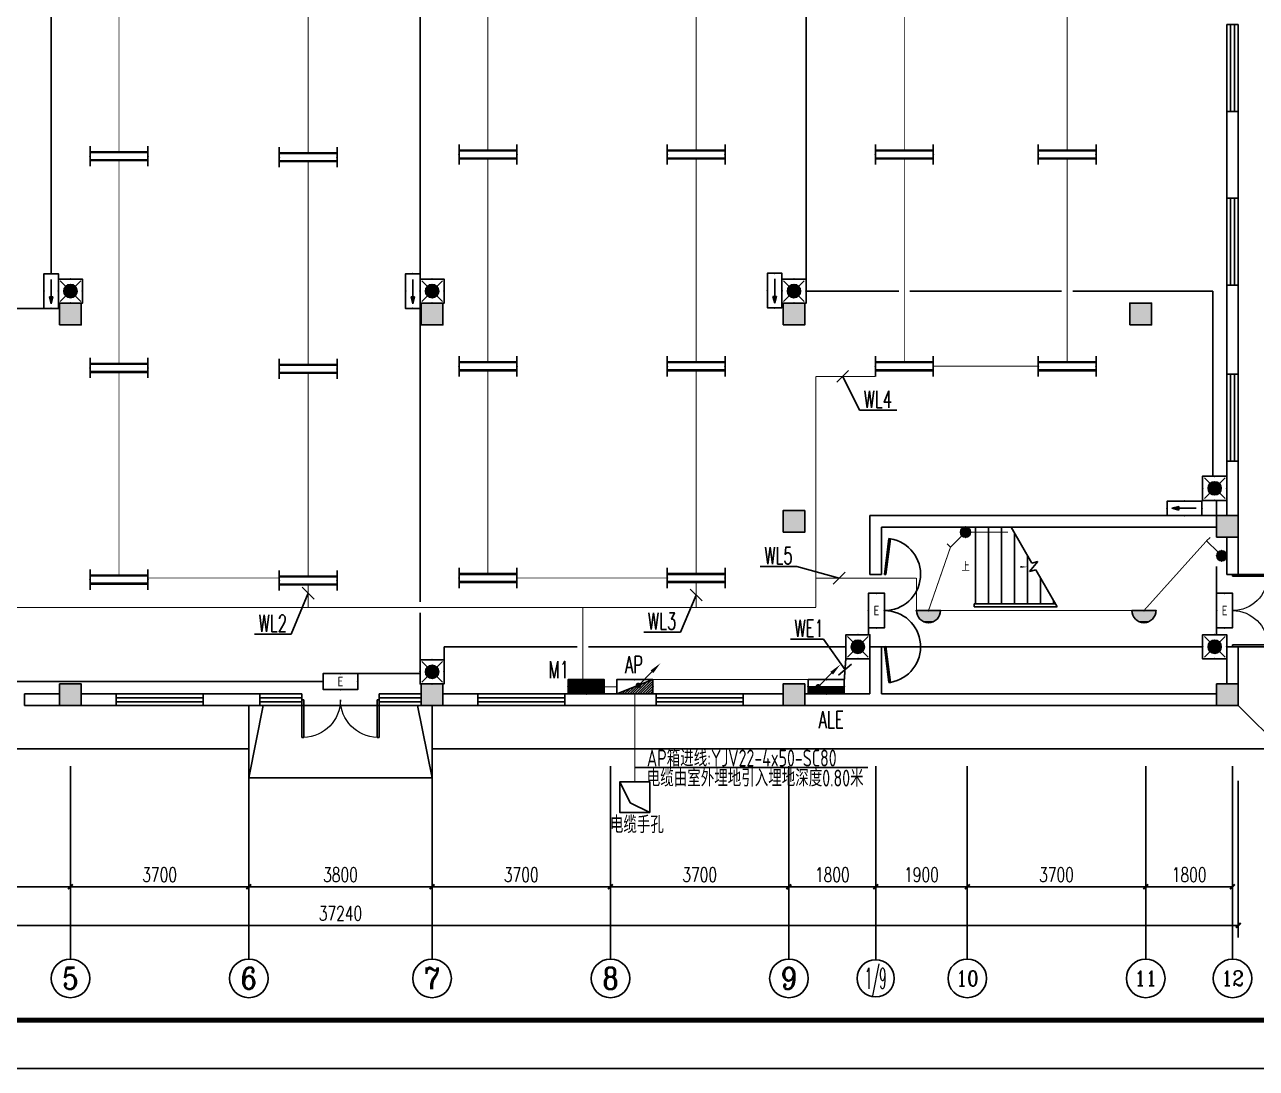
# Model space of a CAD drawing. Extents: x 343352 to 432452, y 769729 to 1078684.
# Drawn here: x 364294 to 389839, y 858981 to 880624 of the extents above; entities that cross this region are included whole.
import ezdxf
from ezdxf.enums import TextEntityAlignment as Align

# ---------------------------------------------------------------- set-up
doc = ezdxf.new("R2010")
doc.units = 0
doc.header["$LTSCALE"] = 1000
doc.header["$MEASUREMENT"] = 0
doc.linetypes.add('CENTER2', pattern=[1.125, 0.75, -0.125, 0.125, -0.125])
for name, color, linetype in [('AXIS', 3, 'Continuous'), ('AXIS_TEXT', 7, 'Continuous'), ('COLUMN', 9, 'Continuous'), ('DIM-应急', 3, 'Continuous'), ('DIM-照明', 3, 'Continuous'), ('DIM_SYMB', 3, 'Continuous'), ('EQUIP-照明', 3, 'Continuous'), ('EQUIP-箱柜', 3, 'Continuous'), ('LWIRE', 4, 'Continuous'), ('PUB_HATCH', 8, 'Continuous'), ('PUB_TITLE', 4, 'Continuous'), ('STAIR', 2, 'Continuous'), ('TEL_TEXT', 7, 'Continuous'), ('TEXT', 2, 'Continuous'), ('WALL', 9, 'Continuous'), ('WINDOW', 4, 'Continuous'), ('WIRE-应急', 1, 'CENTER2'), ('WIRE-照明', 4, 'Continuous')]:
    doc.layers.add(name, color=color, linetype=linetype)
doc.styles.add('_TCH_AXIS', font='COMPLEX', dxfattribs={"bigfont": 'GBCBIG'})
doc.styles.add('_TCH_DIM', font='SIMPLEX', dxfattribs={"bigfont": 'GBCBIG'})
doc.styles.add('_TCH_DIM_T3', font='SIMPLEX', dxfattribs={"width": 0.705882, "bigfont": 'GBCBIG'})
doc.styles.add('_TEL_ATTDEF', font='GBENOR', dxfattribs={"width": 0.8, "height": 3, "bigfont": 'GBCBIG'})
doc.styles.add('_TEL_DIM', font='SIMPLEX', dxfattribs={"width": 0.8, "height": 3.5, "bigfont": 'HZTXT'})
doc.styles.add('COMPLEX', font='COMPLEX')
doc.styles.add('hztxt', font='SIMPLEX', dxfattribs={"width": 0.8, "height": 3.5, "bigfont": 'HZTXT'})
doc.styles.get("Standard").update_dxf_attribs({"font": 'gbenor.shx', "bigfont": 'gbcbig.shx'})
doc.styles.add('TWT_TEXT', font='gbenor.shx', dxfattribs={"bigfont": 'hztxt.shx'})
doc.dimstyles.new('_TCH_ARCH&&100', dxfattribs={"dimtxt": 297.5, "dimasz": 100, "dimexe": 250, "dimexo": 300, "dimgap": 100, "dimtad": 1, "dimdec": 0, "dimzin": 0, "dimdsep": 46, "dimtxsty": '_TCH_DIM_T3', "dimblk": 'ARCHTICK', "dimcen": 0.09, "dimclrt": 7, "dimazin": 2, "dimtfac": 1, "dimtdec": 0, "dimtix": 1, "dimtmove": 2, "dimatfit": 3, "dimfxl": 0, "dimtolj": 1, "dimtzin": 0, "dimarcsym": 0})

# ---------------------------------------------------------------- blocks, each defined once
blk = doc.blocks.new('_AXISO')
blk.add_circle((0, 0), 0.5)
at = {"layer": 'AXIS_TEXT', "style": 'COMPLEX', "width": 1.041667}
blk.add_attdef('A', text='', height=0.56, dxfattribs=at).set_placement((-0.25, -0.28), (0.25, -0.28), align=Align.FIT)
blk = doc.blocks.new('$equip$00001160')
for p, q in [((-1.2, 0.417), (-1.2, -0.417)), ((-1.2, 0.167), (1.2, 0.167)), ((1.2, 0.417), (1.2, -0.417)), ((-1.2, -0.167), (1.2, -0.167))]:
    blk.add_line(p, q)
at = {"const_width": 0.1}
for points in [[(-1.2, 0.167), (1.2, 0.167)], [(-1.2, -0.167), (1.2, -0.167)]]:
    blk.add_lwpolyline(points, dxfattribs=at)
at = {"layer": 'EQUIP-照明'}
for p in [(-1.2, 0), (0, 0.167), (1.2, 0), (0, -0.167)]:
    blk.add_point(p, dxfattribs=at)
at = {"layer": 'EQUIP-照明', "flags": 9}
blk.add_attdef('A', (0, 0), '', height=0.00002, dxfattribs=at)
blk = doc.blocks.new('$equip$00002534')
for p, q in [((-0.72, 0.66), (-0.72, 0)), ((0.72, 0.66), (-0.72, 0.66)), ((0.72, 0), (0.72, 0.66)), ((-0.72, 0), (0.72, 0))]:
    blk.add_line(p, q)
at = {"const_width": 0.04}
blk.add_lwpolyline([(-0.72, 0.66), (-0.72, 0), (0.72, 0), (0.72, 0.66), (-0.72, 0.66), (-0.72, 0)], dxfattribs=at)
for p in [(0, 0.66), (-0.72, 0.33), (0, 0), (0.72, 0.33)]:
    blk.add_point(p)
at = {"color": 7, "style": '_TEL_DIM'}
blk.add_attdef('$TEXT$', text='', height=0.4, dxfattribs=at).set_placement((0, 0.33), align=Align.MIDDLE_CENTER)
at = {"color": 7, "style": '_TEL_DIM', "flags": 1}
blk.add_attdef('A', text='', height=0.00002, dxfattribs=at).set_placement((0, 0), align=Align.MIDDLE_CENTER)
blk = doc.blocks.new('*X15')
at = {"color": 0}
for p, q in [((35, 0), (226, 190)), ((71, 0), (250, 179)), ((-247, 0), (-246, 2)), ((-212, 0), (-187, 25)), ((-177, 0), (-128, 49)), ((-141, 0), (-69, 72)), ((-106, 0), (-10, 96)), ((-71, 0), (49, 120)), ((-35, 0), (108, 143)), ((0, 0), (167, 167)), ((106, 0), (250, 144)), ((141, 0), (250, 109)), ((177, 0), (250, 73)), ((212, 0), (250, 38)), ((247, 0), (250, 3))]:
    blk.add_line(p, q, dxfattribs=at)
blk = doc.blocks.new('$equip$00002939')
for p, q in [((-0.75, 0.6), (-0.75, 0)), ((0.75, 0.6), (-0.75, 0.6)), ((-0.75, 0), (0.75, 0.6)), ((0.75, 0), (0.75, 0.6)), ((-0.75, 0), (0.75, 0))]:
    blk.add_line(p, q)
at = {"const_width": 0.04}
blk.add_lwpolyline([(-0.75, 0.6), (-0.75, 0), (0.75, 0), (0.75, 0.6), (-0.75, 0.6), (-0.75, 0)], dxfattribs=at)
for p in [(0, 0.6), (-0.75, 0.3), (0, 0), (0.75, 0.3)]:
    blk.add_point(p)
blk.add_solid([(-0.75, 0), (0.75, 0), (0.75, 0.6)])
at = {"xscale": 0.00300000000061118, "yscale": 0.00300000000061118, "zscale": 0.003}
blk.add_blockref('*X15', (0, 0), dxfattribs=at)
at = {"color": 7, "style": '_TEL_DIM', "flags": 1}
for tag in ['A', 'REMARK']:
    blk.add_attdef(tag, text='', height=0.00002, dxfattribs=at).set_placement((0, 0), align=Align.MIDDLE_CENTER)
blk = doc.blocks.new('*X36')
at = {"color": 0}
for p, q in [((-250, 33), (-183, 100)), ((-250, 68), (-218, 100)), ((-247, 0), (-147, 100)), ((-212, 0), (-112, 100)), ((-177, 0), (-77, 100)), ((-141, 0), (-41, 100)), ((-106, 0), (-6, 100)), ((-71, 0), (29, 100)), ((-35, 0), (65, 100)), ((0, 0), (100, 100)), ((35, 0), (135, 100)), ((71, 0), (171, 100)), ((106, 0), (206, 100)), ((141, 0), (241, 100)), ((177, 0), (250, 73)), ((212, 0), (250, 38)), ((247, 0), (250, 3))]:
    blk.add_line(p, q, dxfattribs=at)
blk = doc.blocks.new('$equip$00002929')
for p, q in [((-0.75, 0.6), (-0.75, 0)), ((0.75, 0.6), (-0.75, 0.6)), ((0.75, 0), (0.75, 0.6)), ((-0.75, 0.3), (0.75, 0.3)), ((-0.75, 0), (0.75, 0))]:
    blk.add_line(p, q)
for points, const_width in [([(-0.75, 0.6), (-0.75, 0), (0.75, 0), (0.75, 0.6), (-0.75, 0.6), (-0.75, 0)], 0.04), ([(-0.75, 0.15), (0.75, 0.15)], 0.3)]:
    blk.add_lwpolyline(points, dxfattribs=dict(const_width=const_width))
for p in [(0, 0.6), (-0.75, 0.3), (0, 0), (0.75, 0.3)]:
    blk.add_point(p)
at = {"xscale": 0.00300000000061118, "yscale": 0.00300000000061118, "zscale": 0.003}
blk.add_blockref('*X36', (0, 0), dxfattribs=at)
at = {"color": 7, "style": '_TEL_DIM', "flags": 1}
for tag in ['A', 'REMARK']:
    blk.add_attdef(tag, text='', height=0.00002, dxfattribs=at).set_placement((0, 0), align=Align.MIDDLE_CENTER)
blk = doc.blocks.new('*X38')
at = {"color": 0}
for p, q in [((-250, 33), (-83, 200)), ((-250, 68), (-118, 200)), ((-250, 104), (-154, 200)), ((-250, 139), (-189, 200)), ((-250, 174), (-224, 200)), ((-247, 0), (-47, 200)), ((-212, 0), (-12, 200)), ((-177, 0), (23, 200)), ((-141, 0), (59, 200)), ((-106, 0), (94, 200)), ((-71, 0), (129, 200)), ((-35, 0), (165, 200)), ((0, 0), (200, 200)), ((35, 0), (235, 200)), ((71, 0), (250, 179)), ((106, 0), (250, 144)), ((141, 0), (250, 109)), ((177, 0), (250, 73)), ((212, 0), (250, 38)), ((247, 0), (250, 3))]:
    blk.add_line(p, q, dxfattribs=at)
blk = doc.blocks.new('$equip$00002943')
for p, q in [((-0.75, 0.6), (-0.75, 0)), ((0.75, 0.6), (-0.75, 0.6)), ((0.75, 0), (0.75, 0.6)), ((-0.75, 0), (0.75, 0))]:
    blk.add_line(p, q)
for points, const_width in [([(-0.75, 0.3), (0.75, 0.3)], 0.6), ([(-0.75, 0.6), (-0.75, 0), (0.75, 0), (0.75, 0.6), (-0.75, 0.6), (-0.75, 0)], 0.04)]:
    blk.add_lwpolyline(points, dxfattribs=dict(const_width=const_width))
for p in [(0, 0.6), (-0.75, 0.3), (0, 0), (0.75, 0.3)]:
    blk.add_point(p)
at = {"xscale": 0.00300000000061118, "yscale": 0.00300000000061118, "zscale": 0.003}
blk.add_blockref('*X38', (0, 0), dxfattribs=at)
at = {"color": 7, "style": '_TEL_DIM', "flags": 1}
for tag in ['A', 'REMARK']:
    blk.add_attdef(tag, text='', height=0.00002, dxfattribs=at).set_placement((0, 0), align=Align.MIDDLE_CENTER)
blk = doc.blocks.new('$equip$00001168')
blk.add_line((-0.5, 0), (0.5, 0))
blk.add_arc((0, 0), 0.5, 180, 0)
for p in [(-0.5, 0), (0, 0), (0.5, 0), (0, -0.5)]:
    blk.add_point(p)
for points in [[(0.433, -0.25), (-0.433, -0.25), (0.5, 0), (-0.5, 0)], [(0.25, -0.433), (-0.25, -0.433), (0.433, -0.25), (-0.433, -0.25)], [(0, -0.5), (0, -0.5), (0.25, -0.433), (-0.25, -0.433)]]:
    blk.add_solid(points)
at = {"flags": 9}
blk.add_attdef('A', (0, 0), '', height=0.00002, dxfattribs=at)
blk = doc.blocks.new('$equip$00001962')
for p, q in [((0.147, 0.356), (0.625, 0.833)), ((0.625, 0.833), (0.766, 0.692))]:
    blk.add_line(p, q)
blk.add_circle((0, 0.208), 0.208)
for p in [(-0.208, 0.208), (0, 0.417), (0, 0), (0.208, 0.208)]:
    blk.add_point(p)
for points in [[(-0.18, 0.313), (0.18, 0.313), (-0.208, 0.208), (0.208, 0.208)], [(-0.18, 0.104), (0.18, 0.104), (-0.208, 0.208), (0.208, 0.208)], [(-0.104, 0.389), (0.104, 0.389), (-0.18, 0.313), (0.18, 0.313)], [(-0.104, 0.028), (0.104, 0.028), (-0.18, 0.104), (0.18, 0.104)], [(0, 0.417), (0, 0.417), (-0.104, 0.389), (0.104, 0.389)], [(0, 0), (0, 0), (-0.104, 0.028), (0.104, 0.028)]]:
    blk.add_solid(points)
at = {"layer": 'TEL_TEXT', "style": '_TEL_DIM', "flags": 1}
blk.add_attdef('A', text='', height=0.00002, dxfattribs=at).set_placement((0, 0), align=Align.MIDDLE_CENTER)
blk = doc.blocks.new('$equip$00002604')
blk.add_hatch(color=256).paths.add_polyline_path([(0.275, 0.5, 1), (-0.274, 0.5, 1)])
for p, q in [((-0.429, 0.929), (-0.194, 0.694)), ((0.194, 0.694), (0.429, 0.929)), ((-0.429, 0.071), (-0.194, 0.306)), ((0.194, 0.306), (0.429, 0.071))]:
    blk.add_line(p, q)
at = {"const_width": 0.04}
blk.add_lwpolyline([(-0.5, 1), (-0.5, 0), (0.5, 0), (0.5, 1), (-0.5, 1), (-0.5, 0)], dxfattribs=at)
blk.add_lwpolyline([(-0.5, 1), (-0.5, 0), (0.5, 0), (0.5, 1)], close=True)
blk.add_circle((0, 0.5), 0.275)
for p in [(0, 1), (-0.5, 0.5), (0, 0), (0.5, 0.5)]:
    blk.add_point(p)
at = {"color": 7, "style": '_TEL_DIM', "flags": 1}
blk.add_attdef('A', text='', height=0.000025, dxfattribs=at).set_placement((0, 0), align=Align.MIDDLE_CENTER)
blk = doc.blocks.new('$equip$00002541')
blk.add_hatch(color=256).paths.add_polyline_path([(-0.24, 0.372), (-0.528, 0.3), (-0.24, 0.228)])
for p, q in [((-0.72, 0.6), (-0.72, 0)), ((0.72, 0.6), (-0.72, 0.6)), ((0.72, 0), (0.72, 0.6)), ((-0.72, 0), (0.72, 0)), ((-0.24, 0.372), (-0.528, 0.3)), ((-0.528, 0.3), (-0.24, 0.228)), ((-0.24, 0.372), (-0.24, 0.228))]:
    blk.add_line(p, q)
at = {"color": 7}
blk.add_line((-0.48, 0.3), (0.48, 0.3), dxfattribs=at)
at = {"const_width": 0.04}
blk.add_lwpolyline([(-0.72, 0.6), (-0.72, 0), (0.72, 0), (0.72, 0.6), (-0.72, 0.6), (-0.72, 0)], dxfattribs=at)
for p in [(0, 0.6), (-0.72, 0.3), (0, 0), (0.72, 0.3)]:
    blk.add_point(p)
at = {"color": 7, "style": '_TEL_DIM', "flags": 1}
blk.add_attdef('A', text='', height=0.00002, dxfattribs=at).set_placement((0, 0), align=Align.MIDDLE_CENTER)
blk = doc.blocks.new('$TelecSys$00000079')
for p, q in [((0.7, 0.7), (0, 0)), ((0.104, 0.104), (0.104, 0.104)), ((-0.104, -0.104), (-0.104, -0.104))]:
    blk.add_line(p, q)
at = {"const_width": 0.142}
blk.add_lwpolyline([(-0.071, 0, 1), (0.071, 0, 1)], format="xyb", close=True, dxfattribs=at)
blk.add_solid([(0.63, 0.77), (0.77, 0.63), (1.15, 1.15)])
at = {"width": 0.8, "flags": 9}
blk.add_attdef('A', (0, 0), '', height=0.00002, dxfattribs=at)
blk = doc.blocks.new('_ArchTick')
at = {"color": 0, "linetype": 'ByBlock', "const_width": 0.4}
blk.add_lwpolyline([(-0.5, -0.5), (0.5, 0.5)], dxfattribs=at)
blk = doc.blocks.new('*D257')
at = {"layer": 'AXIS', "color": 0, "lineweight": -2}
for p, q in [((361544, 864946), (361544, 862496)), ((365244, 864946), (365244, 862496)), ((361544, 862746), (365244, 862746))]:
    blk.add_line(p, q, dxfattribs=at)
at = {"layer": 'Defpoints', "color": 0}
for p in [(361544, 865246), (365244, 865246), (365244, 862746)]:
    blk.add_point(p, dxfattribs=at)
at = {"layer": 'AXIS', "color": 0, "lineweight": -2, "xscale": 100, "yscale": 100, "zscale": 100, "rotation": 180}
blk.add_blockref('_ArchTick', (361544, 862746), dxfattribs=at)
at = {"layer": 'AXIS', "color": 0, "lineweight": -2, "xscale": 100, "yscale": 100, "zscale": 100}
blk.add_blockref('_ArchTick', (365244, 862746), dxfattribs=at)
at = {"layer": 'AXIS', "color": 7, "insert": (363394, 862995), "char_height": 297.5, "attachment_point": 5, "style": '_TCH_DIM_T3'}
blk.add_mtext('\\A1;3700', dxfattribs=at)
blk = doc.blocks.new('*D258')
at = {"layer": 'AXIS', "color": 0, "lineweight": -2}
for p, q in [((365244, 864946), (365244, 862496)), ((368944, 864946), (368944, 862496)), ((365244, 862746), (368944, 862746))]:
    blk.add_line(p, q, dxfattribs=at)
at = {"layer": 'Defpoints', "color": 0}
for p in [(365244, 865246), (368944, 865246), (368944, 862746)]:
    blk.add_point(p, dxfattribs=at)
at = {"layer": 'AXIS', "color": 0, "lineweight": -2, "xscale": 100, "yscale": 100, "zscale": 100, "rotation": 180}
blk.add_blockref('_ArchTick', (365244, 862746), dxfattribs=at)
at = {"layer": 'AXIS', "color": 0, "lineweight": -2, "xscale": 100, "yscale": 100, "zscale": 100}
blk.add_blockref('_ArchTick', (368944, 862746), dxfattribs=at)
at = {"layer": 'AXIS', "color": 7, "insert": (367094, 862995), "char_height": 297.5, "attachment_point": 5, "style": '_TCH_DIM_T3'}
blk.add_mtext('\\A1;3700', dxfattribs=at)
blk = doc.blocks.new('*D259')
at = {"layer": 'AXIS', "color": 0, "lineweight": -2}
for p, q in [((368944, 864946), (368944, 862496)), ((372744, 864946), (372744, 862496)), ((368944, 862746), (372744, 862746))]:
    blk.add_line(p, q, dxfattribs=at)
at = {"layer": 'Defpoints', "color": 0}
for p in [(368944, 865246), (372744, 865246), (372744, 862746)]:
    blk.add_point(p, dxfattribs=at)
at = {"layer": 'AXIS', "color": 0, "lineweight": -2, "xscale": 100, "yscale": 100, "zscale": 100, "rotation": 180}
blk.add_blockref('_ArchTick', (368944, 862746), dxfattribs=at)
at = {"layer": 'AXIS', "color": 0, "lineweight": -2, "xscale": 100, "yscale": 100, "zscale": 100}
blk.add_blockref('_ArchTick', (372744, 862746), dxfattribs=at)
at = {"layer": 'AXIS', "color": 7, "insert": (370844, 862995), "char_height": 297.5, "attachment_point": 5, "style": '_TCH_DIM_T3'}
blk.add_mtext('\\A1;3800', dxfattribs=at)
blk = doc.blocks.new('*D260')
at = {"layer": 'AXIS', "color": 0, "lineweight": -2}
for p, q in [((372744, 864946), (372744, 862496)), ((376444, 864946), (376444, 862496)), ((372744, 862746), (376444, 862746))]:
    blk.add_line(p, q, dxfattribs=at)
at = {"layer": 'Defpoints', "color": 0}
for p in [(372744, 865246), (376444, 865246), (376444, 862746)]:
    blk.add_point(p, dxfattribs=at)
at = {"layer": 'AXIS', "color": 0, "lineweight": -2, "xscale": 100, "yscale": 100, "zscale": 100, "rotation": 180}
blk.add_blockref('_ArchTick', (372744, 862746), dxfattribs=at)
at = {"layer": 'AXIS', "color": 0, "lineweight": -2, "xscale": 100, "yscale": 100, "zscale": 100}
blk.add_blockref('_ArchTick', (376444, 862746), dxfattribs=at)
at = {"layer": 'AXIS', "color": 7, "insert": (374594, 862995), "char_height": 297.5, "attachment_point": 5, "style": '_TCH_DIM_T3'}
blk.add_mtext('\\A1;3700', dxfattribs=at)
blk = doc.blocks.new('*D261')
at = {"layer": 'AXIS', "color": 0, "lineweight": -2}
for p, q in [((376444, 864946), (376444, 862496)), ((380144, 864946), (380144, 862496)), ((376444, 862746), (380144, 862746))]:
    blk.add_line(p, q, dxfattribs=at)
at = {"layer": 'Defpoints', "color": 0}
for p in [(376444, 865246), (380144, 865246), (380144, 862746)]:
    blk.add_point(p, dxfattribs=at)
at = {"layer": 'AXIS', "color": 0, "lineweight": -2, "xscale": 100, "yscale": 100, "zscale": 100, "rotation": 180}
blk.add_blockref('_ArchTick', (376444, 862746), dxfattribs=at)
at = {"layer": 'AXIS', "color": 0, "lineweight": -2, "xscale": 100, "yscale": 100, "zscale": 100}
blk.add_blockref('_ArchTick', (380144, 862746), dxfattribs=at)
at = {"layer": 'AXIS', "color": 7, "insert": (378294, 862995), "char_height": 297.5, "attachment_point": 5, "style": '_TCH_DIM_T3'}
blk.add_mtext('\\A1;3700', dxfattribs=at)
blk = doc.blocks.new('*D262')
at = {"layer": 'AXIS', "color": 0, "lineweight": -2}
for p, q in [((380144, 864946), (380144, 862496)), ((381944, 864946), (381944, 862496)), ((380144, 862746), (381944, 862746))]:
    blk.add_line(p, q, dxfattribs=at)
at = {"layer": 'Defpoints', "color": 0}
for p in [(380144, 865246), (381944, 865246), (381944, 862746)]:
    blk.add_point(p, dxfattribs=at)
at = {"layer": 'AXIS', "color": 0, "lineweight": -2, "xscale": 100, "yscale": 100, "zscale": 100, "rotation": 180}
blk.add_blockref('_ArchTick', (380144, 862746), dxfattribs=at)
at = {"layer": 'AXIS', "color": 0, "lineweight": -2, "xscale": 100, "yscale": 100, "zscale": 100}
blk.add_blockref('_ArchTick', (381944, 862746), dxfattribs=at)
at = {"layer": 'AXIS', "color": 7, "insert": (381044, 862995), "char_height": 297.5, "attachment_point": 5, "style": '_TCH_DIM_T3'}
blk.add_mtext('\\A1;1800', dxfattribs=at)
blk = doc.blocks.new('*D263')
at = {"layer": 'AXIS', "color": 0, "lineweight": -2}
for p, q in [((381944, 864946), (381944, 862496)), ((383844, 864946), (383844, 862496)), ((381944, 862746), (383844, 862746))]:
    blk.add_line(p, q, dxfattribs=at)
at = {"layer": 'Defpoints', "color": 0}
for p in [(381944, 865246), (383844, 865246), (383844, 862746)]:
    blk.add_point(p, dxfattribs=at)
at = {"layer": 'AXIS', "color": 0, "lineweight": -2, "xscale": 100, "yscale": 100, "zscale": 100, "rotation": 180}
blk.add_blockref('_ArchTick', (381944, 862746), dxfattribs=at)
at = {"layer": 'AXIS', "color": 0, "lineweight": -2, "xscale": 100, "yscale": 100, "zscale": 100}
blk.add_blockref('_ArchTick', (383844, 862746), dxfattribs=at)
at = {"layer": 'AXIS', "color": 7, "insert": (382894, 862995), "char_height": 297.5, "attachment_point": 5, "style": '_TCH_DIM_T3'}
blk.add_mtext('\\A1;1900', dxfattribs=at)
blk = doc.blocks.new('*D264')
at = {"layer": 'AXIS', "color": 0, "lineweight": -2}
for p, q in [((383844, 864946), (383844, 862496)), ((387544, 864946), (387544, 862496)), ((383844, 862746), (387544, 862746))]:
    blk.add_line(p, q, dxfattribs=at)
at = {"layer": 'Defpoints', "color": 0}
for p in [(383844, 865246), (387544, 865246), (387544, 862746)]:
    blk.add_point(p, dxfattribs=at)
at = {"layer": 'AXIS', "color": 0, "lineweight": -2, "xscale": 100, "yscale": 100, "zscale": 100, "rotation": 180}
blk.add_blockref('_ArchTick', (383844, 862746), dxfattribs=at)
at = {"layer": 'AXIS', "color": 0, "lineweight": -2, "xscale": 100, "yscale": 100, "zscale": 100}
blk.add_blockref('_ArchTick', (387544, 862746), dxfattribs=at)
at = {"layer": 'AXIS', "color": 7, "insert": (385694, 862995), "char_height": 297.5, "attachment_point": 5, "style": '_TCH_DIM_T3'}
blk.add_mtext('\\A1;3700', dxfattribs=at)
blk = doc.blocks.new('*D265')
at = {"layer": 'AXIS', "color": 0, "lineweight": -2}
for p, q in [((387544, 864946), (387544, 862496)), ((389344, 864946), (389344, 862496)), ((387544, 862746), (389344, 862746))]:
    blk.add_line(p, q, dxfattribs=at)
at = {"layer": 'Defpoints', "color": 0}
for p in [(387544, 865246), (389344, 865246), (389344, 862746)]:
    blk.add_point(p, dxfattribs=at)
at = {"layer": 'AXIS', "color": 0, "lineweight": -2, "xscale": 100, "yscale": 100, "zscale": 100, "rotation": 180}
blk.add_blockref('_ArchTick', (387544, 862746), dxfattribs=at)
at = {"layer": 'AXIS', "color": 0, "lineweight": -2, "xscale": 100, "yscale": 100, "zscale": 100}
blk.add_blockref('_ArchTick', (389344, 862746), dxfattribs=at)
at = {"layer": 'AXIS', "color": 7, "insert": (388444, 862995), "char_height": 297.5, "attachment_point": 5, "style": '_TCH_DIM_T3'}
blk.add_mtext('\\A1;1800', dxfattribs=at)
blk = doc.blocks.new('*D266')
at = {"layer": 'AXIS', "color": 0, "lineweight": -2}
for p, q in [((352224, 864946), (352224, 861696)), ((389464, 864946), (389464, 861696)), ((352224, 861946), (389464, 861946))]:
    blk.add_line(p, q, dxfattribs=at)
at = {"layer": 'Defpoints', "color": 0}
for p in [(352224, 865246), (389464, 865246), (389464, 861946)]:
    blk.add_point(p, dxfattribs=at)
at = {"layer": 'AXIS', "color": 0, "lineweight": -2, "xscale": 100, "yscale": 100, "zscale": 100, "rotation": 180}
blk.add_blockref('_ArchTick', (352224, 861946), dxfattribs=at)
at = {"layer": 'AXIS', "color": 0, "lineweight": -2, "xscale": 100, "yscale": 100, "zscale": 100}
blk.add_blockref('_ArchTick', (389464, 861946), dxfattribs=at)
at = {"layer": 'AXIS', "color": 7, "insert": (370844, 862195), "char_height": 297.5, "attachment_point": 5, "style": '_TCH_DIM_T3'}
blk.add_mtext('\\A1;37240', dxfattribs=at)
blk = doc.blocks.new('$DorLib2D$00000002')
for p, q in [((-0.5, 0), (-0.5, 0.4875)), ((-0.475, 0.4875), (-0.5, 0.4875)), ((-0.475, 0), (-0.475, 0.4875)), ((0.475, 0), (0.475, 0.4875)), ((0.475, 0.4875), (0.5, 0.4875)), ((0.5, 0), (0.5, 0.4875)), ((-0.5, 0), (-0.475, 0)), ((0.5, 0), (0.475, 0))]:
    blk.add_line(p, q)
at = {"lineweight": 13}
for centre, start, end in [((-0.4875, 0), 0, 88.53072), ((0.4875, 0), 91.46928, 180)]:
    blk.add_arc(centre, 0.4875, start, end, dxfattribs=at)
blk = doc.blocks.new('_FZH')
blk.add_lwpolyline([(-0.5, -0.5), (0.5, -0.5), (0.5, 0.5), (-0.5, 0.5)], close=True)
at = {"layer": 'PUB_HATCH'}
blk.add_solid([(-0.5, -0.5), (0.5, -0.5), (-0.5, 0.5), (0.5, 0.5)], dxfattribs=at)
blk = doc.blocks.new('$TCHSYS$WIN2D')
for p, q in [((-0.5, 0.5), (0.5, 0.5)), ((-0.5, 0.5), (-0.5, -0.5)), ((0.5, 0.5), (0.5, -0.5)), ((0.5, 0.167), (-0.5, 0.167)), ((0.5, -0.167), (-0.5, -0.167)), ((-0.5, -0.5), (0.5, -0.5))]:
    blk.add_line(p, q)
blk = doc.blocks.new('$DorLib2D$00000021')
for p, q in [((-0.993, 0.203), (-0.996, 0.181)), ((-0.996, 0.181), (-0.5, 0.12)), ((-0.497, 0.142), (-0.993, 0.203)), ((0.497, 0.142), (0.993, 0.203)), ((0.996, 0.181), (0.5, 0.12)), ((0.993, 0.203), (0.996, 0.181)), ((-0.5, 0.12), (-0.497, 0.142)), ((0.5, 0.12), (0.497, 0.142))]:
    blk.add_line(p, q)
blk.add_lwpolyline([(0.996, 0.181), (0.993, 0.203), (0.993, 0.203)])
for centre, start, end in [((-0.5, 0.12), 0, 170.3998), ((0.5, 0.12), 9.6002, 180)]:
    blk.add_arc(centre, 0.5, start, end)

msp = doc.modelspace()

# ---------------------------------------------------------------- linework, layer by layer
at = {"color": 2}
msp.add_line((390364.3, 865603.7), (389464.3, 866503.7), dxfattribs=at)
for p, q in [((376636.3, 864921.2), (376852, 864490.2)), ((376852, 864490.2), (377261.5, 864289.6))]:
    msp.add_line(p, q)
for points in [[(368944.3, 865603.7), (351324.3, 865603.7), (351324.3, 894643.7), (352344.3, 894643.7)], [(354144.3, 894643.7), (390364.3, 894643.7), (390364.3, 865603.7), (372744.3, 865603.7)]]:
    msp.add_lwpolyline(points, dxfattribs=at)
msp.add_lwpolyline([(377261.5, 864289.6), (376636.3, 864289.6), (376636.3, 864921.2), (377261.5, 864921.2)], close=True)
at = {"layer": 'AXIS'}
for p, q in [((365244.3, 865246.3), (365244.3, 861246.3)), ((368944.3, 865246.3), (368944.3, 861246.3)), ((372744.3, 865246.3), (372744.3, 861246.3)), ((376444.3, 865246.3), (376444.3, 861246.3)), ((380144.3, 865246.3), (380144.3, 861246.3)), ((381944.3, 865246.3), (381944.3, 861231.3)), ((383844.3, 865246.3), (383844.3, 861246.3)), ((387544.3, 865246.3), (387544.3, 861246.3)), ((389344.3, 865246.3), (389344.3, 861246.3))]:
    msp.add_line(p, q, dxfattribs=at)
at = {"layer": 'DIM-应急'}
msp.add_line((381175.4, 867131.3), (381440.2, 867360.3), dxfattribs=at)
for points in [[(380863.1, 867879.2), (380176.1, 867879.2)], [(381307.8, 867245.8), (380863.1, 867879.2)]]:
    msp.add_lwpolyline(points, dxfattribs=at)
at = {"layer": 'DIM-照明'}
for p, q in [((381383.3, 873454.2), (381135.8, 873206.7)), ((381309.2, 869271.2), (381061.7, 869023.7)), ((370298.2, 868711.1), (370050.7, 868958.6)), ((378344.3, 868672.6), (378096.9, 868920.1))]:
    msp.add_line(p, q, dxfattribs=at)
at = {"layer": 'DIM-照明', "color": 3}
msp.add_line((376948.9, 865218), (381784.5, 865218, 0), dxfattribs=at)
at = {"layer": 'DIM-照明'}
for points in [[(381259.6, 873330.4), (381609.8, 872630.6)], [(381609.8, 872630.6), (382382.1, 872630.6)], [(380311.6, 869387.6), (379549.9, 869387.6)], [(381185.4, 869147.4), (380311.6, 869387.6)], [(370174.5, 868834.9), (369823.7, 867983.3)], [(378220.6, 868796.3), (377897.4, 868028.1)], [(377897.4, 868028.1), (377135.7, 868028.1)], [(369823.7, 867983.3), (369062, 867983.3)]]:
    msp.add_lwpolyline(points, dxfattribs=at)
at = {"layer": 'DIM_SYMB'}
msp.add_lwpolyline([(383879.3, 869378.7, 0, 0, 0), (385094.3, 869378.7, 0, 40, 0), (384944.3, 869378.7, 0, 0, 0)], format="xyseb", dxfattribs=at)
at = {"layer": 'PUB_TITLE'}
msp.add_lwpolyline([(343352.5, 858980.7), (402752.5, 858980.7), (402752.5, 900980.7), (343352.5, 900980.7)], close=True, dxfattribs=at)
at = {"layer": 'PUB_TITLE', "const_width": 100}
msp.add_lwpolyline([(345852.5, 859980.7), (401752.5, 859980.7), (401752.5, 899980.7), (345852.5, 899980.7)], close=True, dxfattribs=at)
at = {"layer": 'STAIR'}
for p, q in [((384014.3, 870203.7), (384753, 870203.7)), ((384014.3, 870203.7), (384014.3, 868613.7)), ((384284.3, 870203.7), (384284.3, 868613.7)), ((384554.3, 870203.7), (384554.3, 868613.7)), ((385184.4, 869456.6), (384753, 870203.7)), ((384824.3, 870080.2), (384824.3, 868613.7)), ((385094.3, 869612.6), (385094.3, 868613.7)), ((385133.9, 869283.3), (385306.8, 869489.3)), ((385264.3, 869318.2), (385133.9, 869283.3)), ((385306.8, 869489.3), (385184.4, 869456.6)), ((385705.7, 868553.7), (385264.3, 869318.2)), ((385364.3, 869144.9), (385364.3, 868613.7)), ((383984.3, 868613.7), (385671, 868613.7)), ((383984.3, 868613.7), (383984.3, 868553.7)), ((383984.3, 868553.7), (385705.7, 868553.7)), ((384014.3, 868553.7), (385705.7, 868553.7)), ((385634.3, 868677.3), (385634.3, 868613.7)), ((368944.3, 865003.7), (368944.3, 866503.7)), ((368944.3, 866503.7), (372744.3, 866503.7)), ((369244.3, 866503.7), (368944.3, 865003.7)), ((372444.3, 866503.7), (372744.3, 865003.7)), ((372744.3, 865003.7), (372744.3, 866503.7)), ((368944.3, 865003.7), (372744.3, 865003.7))]:
    msp.add_line(p, q, dxfattribs=at)
at = {"layer": 'WALL'}
for p, q in [((389464.3, 878823.7), (389224.3, 878823.7)), ((389224.3, 878823.7), (389224.3, 877023.7)), ((389464.3, 877023.7), (389464.3, 878823.7)), ((389224.3, 877023.7), (389464.3, 877023.7)), ((389464.3, 875223.7), (389224.3, 875223.7)), ((389224.3, 875223.7), (389224.3, 873373.7)), ((389464.3, 873373.7), (389464.3, 875223.7)), ((389224.3, 873373.7), (389464.3, 873373.7)), ((389464.3, 871573.7), (389224.3, 871573.7)), ((389224.3, 871573.7), (389224.3, 870443.7)), ((389464.3, 870443.7), (389464.3, 871573.7)), ((389014.3, 870443.7), (381824.3, 870443.7)), ((381824.3, 870443.7), (381824.3, 869223.7)), ((389014.3, 870203.7), (382064.3, 870203.7)), ((382064.3, 869223.7), (382064.3, 870203.7)), ((389224.3, 869993.7), (389224.3, 869223.7)), ((389464.3, 869223.7), (389464.3, 869993.7)), ((381824.3, 869223.7), (382064.3, 869223.7)), ((389224.3, 869223.7), (389464.3, 869223.7)), ((382064.3, 867723.7), (381824.3, 867723.7)), ((381824.3, 867723.7), (381824.3, 866743.7)), ((382064.3, 866743.7), (382064.3, 867723.7)), ((389464.3, 867723.7), (389224.3, 867723.7)), ((389224.3, 867723.7), (389224.3, 866953.7)), ((389464.3, 866953.7), (389464.3, 867723.7)), ((365019.3, 866743.7), (364294.3, 866743.7)), ((364294.3, 866743.7), (364294.3, 866503.7)), ((366194.3, 866743.7), (365469.3, 866743.7)), ((366194.3, 866503.7), (366194.3, 866743.7)), ((369169.3, 866743.7), (367994.3, 866743.7)), ((367994.3, 866743.7), (367994.3, 866503.7)), ((369169.3, 866503.7), (369169.3, 866743.7)), ((373694.3, 866743.7), (372969.3, 866743.7)), ((373694.3, 866503.7), (373694.3, 866743.7)), ((377394.3, 866743.7), (375494.3, 866743.7)), ((375494.3, 866743.7), (375494.3, 866503.7)), ((377394.3, 866503.7), (377394.3, 866743.7)), ((380024.3, 866743.7), (379194.3, 866743.7)), ((379194.3, 866743.7), (379194.3, 866503.7)), ((381824.3, 866743.7), (380474.3, 866743.7)), ((389014.3, 866743.7), (382064.3, 866743.7)), ((364294.3, 866503.7), (365019.3, 866503.7)), ((365469.3, 866503.7), (366194.3, 866503.7)), ((367994.3, 866503.7), (369169.3, 866503.7)), ((372969.3, 866503.7), (373694.3, 866503.7)), ((375494.3, 866503.7), (377394.3, 866503.7)), ((379194.3, 866503.7), (380024.3, 866503.7)), ((381944.3, 866503.7), (380474.3, 866503.7)), ((389014.3, 866503.7), (381944.3, 866503.7))]:
    msp.add_line(p, q, dxfattribs=at)
at = {"layer": 'WIRE-应急', "linetype": 'CENTER2', "const_width": 35}
for points in [[(364844.3, 875458.8), (364844.3, 881948.7)], [(372494.4, 875458.8), (372494.4, 881448.8)], [(380499.4, 875348.8), (380499.4, 881448.8)], [(380499.4, 875098.8), (382425.6, 875098.8)], [(382650.6, 875098.8), (385802.9, 875098.8)], [(386027.9, 875098.8), (388937.4, 875098.8)], [(388937.4, 871258.7), (388937.4, 875098.8)], [(362131.8, 874738.8), (364694.3, 874738.8)], [(372494.4, 868652), (372494.4, 874738.8)], [(389014.3, 870758.7), (389014.3, 870104.5)], [(389014.3, 869392.1), (389014.3, 868833.7)], [(372494.4, 867453.7), (372494.4, 868427)], [(381794.3, 867973.7), (381794.3, 868113.7)], [(389014.3, 867973.7), (389014.3, 868113.7)], [(372994.3, 867723.7), (375756.6, 867723.7)], [(372994.3, 867453.7), (372994.3, 867723.7)], [(375981.6, 867723.7), (381324.3, 867723.7)], [(381293.2, 867043.7), (381324.3, 867473.7)], [(381824.3, 867723.7), (388724.3, 867723.7)], [(362491.8, 867001.7), (370484.3, 867001.7)], [(371204.3, 867166.7), (372494.3, 867166.7)]]:
    msp.add_lwpolyline(points, dxfattribs=at)
at = {"layer": 'WIRE-照明', "linetype": 'Continuous', "const_width": 20}
for points in [[(366251.7, 882201.5), (366251.7, 877978.2)], [(370174.5, 882181.9), (370174.5, 877958.6)], [(373903.1, 882235.4), (373903.1, 878012.1)], [(378220.6, 882235.4), (378220.6, 878012.1)], [(382538.1, 882235.4), (382538.1, 878012.1)], [(385915.4, 882235.4), (385915.4, 878012.1)], [(366251.7, 877811.5), (366251.7, 873588.2)], [(370174.5, 877791.9), (370174.5, 873568.6)], [(373903.1, 877845.4), (373903.1, 873622.1)], [(378220.6, 877845.4), (378220.6, 873622.1)], [(382538.1, 877845.4), (382538.1, 873622.1)], [(385915.4, 877845.4), (385915.4, 873622.1)], [(366251.7, 873421.5), (366251.7, 869198.2)], [(370174.5, 873401.9), (370174.5, 869178.6)], [(373903.1, 873455.4), (373903.1, 869232.1)], [(378220.6, 873455.4), (378220.6, 869232.1)], [(383138.1, 873538.8), (385315.4, 873538.8)], [(380703.6, 868539.5), (380703.6, 873330.4)], [(380703.6, 873330.4), (381938.1, 873330.4)], [(383807.2, 870099.6), (384685, 870099.6)], [(383039.3, 868473.7), (383494.7, 869787.1)], [(387506.6, 868473.7), (388807.7, 869921.2)], [(366851.7, 869148.8), (369574.5, 869148.8)], [(370174.5, 868539.5), (370174.5, 869011.9)], [(374503.1, 869148.8), (377620.6, 869148.8)], [(378220.6, 868539.5), (378220.6, 869065.4)], [(380703.6, 869147.4), (382789.3, 869147.4)], [(382789.3, 868473.7), (382789.3, 869147.4)], [(355217.9, 868539.5), (375869.1, 868539.5)], [(375869.1, 867043.7), (375869.1, 868539.5)], [(375869.1, 868539.5), (380703.6, 868539.5)], [(383289.3, 868473.7), (387256.6, 868473.7)], [(377323.9, 867043.7), (380543.2, 867043.7)], [(376315.3, 866893.7), (376573.9, 866893.7)], [(376948.9, 864921.2), (376948.9, 866743.7)]]:
    msp.add_lwpolyline(points, dxfattribs=at)

# ---------------------------------------------------------------- block references
at = {"layer": 'AXIS'}
ref = msp.add_blockref('_AXISO', (365244.3, 860846.3), dxfattribs=dict(at, xscale=800, yscale=800, zscale=800))
ref.add_attrib('A', '5', dxfattribs={"layer": 'AXIS_TEXT', "height": 450.2, "style": '_TCH_AXIS', "width": 1.109827}).set_placement((365077.8, 860621.2), (365410.9, 860621.2), align=Align.FIT)
ref = msp.add_blockref('_AXISO', (368944.3, 860846.3), dxfattribs=dict(at, xscale=800, yscale=800, zscale=800))
ref.add_attrib('A', '6', dxfattribs={"layer": 'AXIS_TEXT', "height": 452, "style": '_TCH_AXIS', "width": 1.097143}).set_placement((368779, 860620.3), (369109.7, 860620.3), align=Align.FIT)
ref = msp.add_blockref('_AXISO', (372744.3, 860846.3), dxfattribs=dict(at, xscale=800, yscale=800, zscale=800))
ref.add_attrib('A', '7', dxfattribs={"layer": 'AXIS_TEXT', "height": 450.2, "style": '_TCH_AXIS', "width": 1.109827}).set_placement((372577.8, 860621.2), (372910.9, 860621.2), align=Align.FIT)
ref = msp.add_blockref('_AXISO', (376444.3, 860846.3), dxfattribs=dict(at, xscale=800, yscale=800, zscale=800))
ref.add_attrib('A', '8', dxfattribs={"layer": 'AXIS_TEXT', "height": 452, "style": '_TCH_AXIS', "width": 1.097143}).set_placement((376279, 860620.3), (376609.7, 860620.3), align=Align.FIT)
ref = msp.add_blockref('_AXISO', (380144.3, 860846.3), dxfattribs=dict(at, xscale=800, yscale=800, zscale=800))
ref.add_attrib('A', '9', dxfattribs={"layer": 'AXIS_TEXT', "height": 452, "style": '_TCH_AXIS', "width": 1.097143}).set_placement((379979, 860620.3), (380309.7, 860620.3), align=Align.FIT)
ref = msp.add_blockref('_AXISO', (381944.3, 860846.3), dxfattribs=dict(at, xscale=-770.0000000000001, yscale=770.0000000000001, zscale=770.0000000000001))
ref.add_attrib('A', '1/9', dxfattribs={"layer": 'AXIS_TEXT', "height": 435.58, "style": '_TCH_AXIS', "width": 0.411765}).set_placement((381726.6, 860628.5), (382162.1, 860628.5), align=Align.FIT)
ref = msp.add_blockref('_AXISO', (383844.3, 860846.3), dxfattribs=dict(at, xscale=800, yscale=800, zscale=800))
ref.add_attrib('A', '10', dxfattribs={"layer": 'AXIS_TEXT', "height": 316.03, "style": '_TCH_AXIS', "width": 1.05931}).set_placement((383613.2, 860688.2), (384075.5, 860688.2), align=Align.FIT)
ref = msp.add_blockref('_AXISO', (387544.3, 860846.3), dxfattribs=dict(at, xscale=800, yscale=800, zscale=800))
ref.add_attrib('A', '11', dxfattribs={"layer": 'AXIS_TEXT', "height": 313.55, "style": '_TCH_AXIS', "width": 1.294798}).set_placement((387312.4, 860689.5), (387776.3, 860689.5), align=Align.FIT)
ref = msp.add_blockref('_AXISO', (389344.3, 860846.3), dxfattribs=dict(at, xscale=800, yscale=800, zscale=800))
ref.add_attrib('A', '12', dxfattribs={"layer": 'AXIS_TEXT', "height": 313.55, "style": '_TCH_AXIS', "width": 1.071557}).set_placement((389112.4, 860689.5), (389576.3, 860689.5), align=Align.FIT)
at = {"layer": 'COLUMN', "xscale": 450, "yscale": 450, "zscale": 450}
for p in [(365244.3, 874623.7), (372744.3, 874623.7), (380249.3, 874623.7), (387439.3, 874623.7), (380249.3, 870323.7), (389239.3, 870218.7), (365244.3, 866728.7), (372744.3, 866728.7), (380249.3, 866728.7), (389239.3, 866728.7)]:
    msp.add_blockref('_FZH', p, dxfattribs=at)
at = {"layer": 'EQUIP-照明', "xscale": 500, "yscale": 500, "zscale": 500}
for name, p in [('$equip$00001160', (366251.7, 877894.9)), ('$equip$00001160', (370174.5, 877875.3)), ('$equip$00001160', (373903.1, 877928.8)), ('$equip$00001160', (378220.6, 877928.8)), ('$equip$00001160', (382538.1, 877928.8)), ('$equip$00001160', (385915.4, 877928.8)), ('$equip$00002604', (365244.3, 874848.7)), ('$equip$00002604', (372744.3, 874848.7)), ('$equip$00002604', (380249.3, 874848.7)), ('$equip$00001160', (366251.7, 873504.9)), ('$equip$00001160', (370174.5, 873485.3)), ('$equip$00001160', (373903.1, 873538.8)), ('$equip$00001160', (378220.6, 873538.8)), ('$equip$00001160', (382538.1, 873538.8)), ('$equip$00001160', (385915.4, 873538.8)), ('$equip$00002604', (388974.3, 870758.7)), ('$equip$00002541', (388348.5, 870443.7)), ('$equip$00001160', (366251.7, 869114.9)), ('$equip$00001160', (370174.5, 869095.3)), ('$equip$00001160', (373903.1, 869148.8)), ('$equip$00001160', (378220.6, 869148.8)), ('$equip$00001168', (383039.3, 868473.7)), ('$equip$00001168', (387506.6, 868473.7)), ('$equip$00002604', (381574.3, 867473.7)), ('$equip$00002604', (388974.3, 867473.7)), ('$equip$00002604', (372744.3, 866953.7))]:
    msp.add_blockref(name, p, dxfattribs=at)
for name, p, rotation in [('$equip$00002541', (364994.3, 875098.8), 90), ('$equip$00002541', (372494.4, 875098.8), 90), ('$equip$00002541', (379999.4, 875109.7), 90), ('$equip$00001962', (383807.2, 870203.7), 179.999999999999), ('$equip$00001962', (389224.3, 869608.7), 90)]:
    msp.add_blockref(name, p, dxfattribs=dict(at, rotation=rotation))
at = {"layer": 'EQUIP-照明'}
ref = msp.add_blockref('$equip$00002534', (382124.3, 868473.7), dxfattribs=dict(at, xscale=500, yscale=500, zscale=500, rotation=90))
ref.add_attrib('$TEXT$', 'E', dxfattribs={"layer": '0', "color": 7, "height": 200, "style": '_TEL_ATTDEF'}).set_placement((381959.3, 868473.7), align=Align.MIDDLE_CENTER)
ref = msp.add_blockref('$equip$00002534', (389344.3, 868473.7), dxfattribs=dict(at, xscale=500, yscale=500, zscale=500, rotation=90))
ref.add_attrib('$TEXT$', 'E', dxfattribs={"layer": '0', "color": 7, "height": 200, "style": '_TEL_ATTDEF'}).set_placement((389179.3, 868473.7), align=Align.MIDDLE_CENTER)
ref = msp.add_blockref('$equip$00002534', (370844.3, 866836.7), dxfattribs=dict(at, xscale=500, yscale=500, zscale=500))
ref.add_attrib('$TEXT$', 'E', dxfattribs={"layer": '0', "color": 7, "height": 200, "style": '_TEL_ATTDEF'}).set_placement((370844.3, 867001.7), align=Align.MIDDLE_CENTER)
at = {"layer": 'EQUIP-箱柜', "xscale": 500, "yscale": 500, "zscale": 500}
for name, p in [('$equip$00002943', (375940.3, 866743.7)), ('$equip$00002939', (376948.9, 866743.7)), ('$equip$00002929', (380918.2, 866743.7))]:
    msp.add_blockref(name, p, dxfattribs=at)
at = {"layer": 'LWIRE', "xscale": 400, "yscale": 400, "zscale": 400}
for p in [(377022.1, 866923), (380750, 866893.7)]:
    msp.add_blockref('$TelecSys$00000079', p, dxfattribs=at)
at = {"layer": 'WINDOW'}
for name, p, xscale, yscale, zscale, rotation in [('$TCHSYS$WIN2D', (389344.3, 879723.7), 1800, 240, 1800, 90), ('$TCHSYS$WIN2D', (389344.3, 876123.7), 1800, 240, 1800, 90), ('$TCHSYS$WIN2D', (389344.3, 872473.7), 1800, -240, 1800, 90), ('$DorLib2D$00000021', (381944.3, 868473.7), -1500, 1500, -1500, 270), ('$DorLib2D$00000002', (389344.3, 868473.7), 1500, -1500, 1500, 90), ('$TCHSYS$WIN2D', (367094.3, 866623.7), -1800, -240, -1800, 180), ('$TCHSYS$WIN2D', (369606.8, 866623.7), -874.9999999703141, -240, -874.9999999703141, 180), ('$TCHSYS$WIN2D', (372081.8, 866623.7), -874.9999999703723, -240, -874.9999999703723, 180), ('$TCHSYS$WIN2D', (374594.3, 866623.7), -1800, 240, -1800, 180), ('$TCHSYS$WIN2D', (378294.3, 866623.7), -1800, 240, -1800, 180), ('$DorLib2D$00000002', (370844.3, 866623.7), -1600, 1600, -1600, 180)]:
    msp.add_blockref(name, p, dxfattribs=dict(at, xscale=xscale, yscale=yscale, zscale=zscale, rotation=rotation))

# ---------------------------------------------------------------- texts
at = {"layer": 'DIM-应急', "color": 7, "style": '_TEL_DIM', "width": 0.64}
msp.add_text('WE1', height=350, dxfattribs=at).set_placement((380263.6, 867929.2))
at = {"layer": 'DIM-照明', "color": 7, "style": '_TEL_DIM', "width": 0.64}
for s, p in [('WL4', (381697.3, 872680.6)), ('WL5', (379637.4, 869437.6)), ('WL2', (369149.5, 868033.3)), ('WL3', (377223.2, 868078.1))]:
    msp.add_text(s, height=350, dxfattribs=at).set_placement(p)
at = {"layer": 'DIM_SYMB', "color": 7, "style": '_TCH_DIM'}
msp.add_text('上', height=168.8, dxfattribs=at).set_placement((383722.6, 869291.2))
at = {"layer": 'TEL_TEXT', "style": 'hztxt'}
for s, width, p in [('AP', 0.64, (376744, 867177.9)), ('M1', 0.64, (375160.9, 867073.2)), ('ALE', 0.64, (380762.9, 866034.8)), ('电缆手孔', 0.8, (376431.3, 863859.5, 0))]:
    msp.add_text(s, height=350, dxfattribs=dict(at, width=width)).set_placement(p)
at = {"layer": 'TEXT', "color": 3, "style": 'TWT_TEXT', "width": 0.8}
for s, p in [('AP箱进线:YJV22-4x50-SC80', (377198.9, 865240, 0)), ('电缆由室外埋地引入埋地深度0.80米', (377195.8, 864825.3, 0))]:
    msp.add_text(s, height=350, dxfattribs=at).set_placement(p)

# ---------------------------------------------------------------- dimensions: what is measured, and where the dimension line sits
at = {"layer": 'AXIS'}
for p1, p2, distance, picture, middle in [((352224.3, 865246.3), (389464.3, 865246.3), -3300, '*D266', (370844.3, 862195)), ((361544.3, 865246.3), (365244.3, 865246.3), -2500, '*D257', (363394.3, 862995)), ((365244.3, 865246.3), (368944.3, 865246.3), -2500, '*D258', (367094.3, 862995)), ((368944.3, 865246.3), (372744.3, 865246.3), -2500, '*D259', (370844.3, 862995)), ((372744.3, 865246.3), (376444.3, 865246.3), -2500, '*D260', (374594.3, 862995)), ((376444.3, 865246.3), (380144.3, 865246.3), -2500, '*D261', (378294.3, 862995)), ((380144.3, 865246.3), (381944.3, 865246.3), -2500, '*D262', (381044.3, 862995)), ((381944.3, 865246.3), (383844.3, 865246.3), -2500, '*D263', (382894.3, 862995)), ((383844.3, 865246.3), (387544.3, 865246.3), -2500, '*D264', (385694.3, 862995)), ((387544.3, 865246.3), (389344.3, 865246.3), -2500, '*D265', (388444.3, 862995))]:
    dim = msp.add_aligned_dim(p1=p1, p2=p2, distance=distance, dimstyle='_TCH_ARCH&&100', dxfattribs=at)
    dim.commit()
    dim.dimension.update_dxf_attribs({"geometry": picture, "text_midpoint": middle})

doc.saveas('drawing.dxf')
